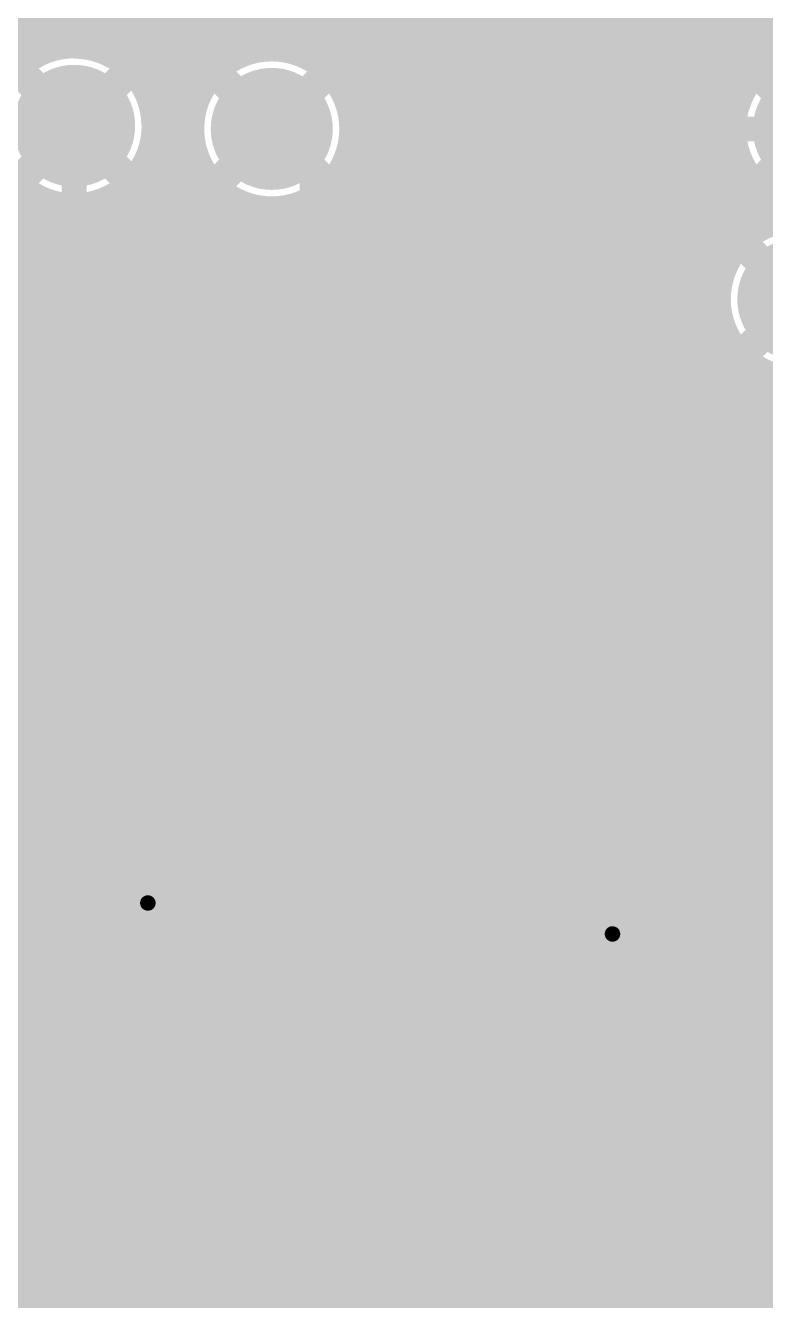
# Model space of a CAD drawing. Extents: x -118 to 4, y -52 to 56.
# Drawn here: x -82.28 to -76.22, y 32.93 to 43.39 of the extents above; entities that cross this region are included whole.
import ezdxf

# ---------------------------------------------------------------- set-up
doc = ezdxf.new("R2010")
doc.units = 0
doc.header["$MEASUREMENT"] = 0
doc.layers.get('0').update_dxf_attribs({"linetype": 'CONTINUOUS'})
for name, color, linetype in [('22-302-0_BOT', 7, 'CONTINUOUS'), ('22-302-0_DRD', 7, 'CONTINUOUS'), ('22-302-0_DRL', 2, 'CONTINUOUS'), ('22-302-0_GND', 1, 'CONTINUOUS'), ('22-302-0_IN1', 3, 'CONTINUOUS'), ('22-302-0_SMB', 5, 'CONTINUOUS'), ('22-302-0_SMT', 10, 'CONTINUOUS'), ('22-302-0_SPT', 9, 'CONTINUOUS'), ('22-302-0_SST', 11, 'CONTINUOUS'), ('22-302-0_TOP', 13, 'CONTINUOUS'), ('THRUHOLE_TAP', 7, 'CONTINUOUS')]:
    doc.layers.add(name, color=color, linetype=linetype)

# ---------------------------------------------------------------- blocks, each defined once
blk = doc.blocks.new('ROUND_21')
at = {"const_width": 0.99949}
blk.add_lwpolyline([(-0.499744, 0, 1), (0.499744, 0, 1)], format="xyb", close=True, dxfattribs=at)
blk = doc.blocks.new('ROUND_50')
at = {"const_width": 0.35052}
blk.add_lwpolyline([(-0.17526, 0, 1), (0.17526, 0, 1)], format="xyb", close=True, dxfattribs=at)
blk = doc.blocks.new('ROUND_104')
at = {"const_width": 0.40005}
blk.add_lwpolyline([(-0.200024, 0, 1), (0.200024, 0, 1)], format="xyb", close=True, dxfattribs=at)
blk = doc.blocks.new('ROUND_107')
at = {"const_width": 0.10033}
blk.add_lwpolyline([(-0.050164, 0, 1), (0.050164, 0, 1)], format="xyb", close=True, dxfattribs=at)
blk = doc.blocks.new('ROUND_85')
at = {"const_width": 1.30429}
blk.add_lwpolyline([(-0.652144, 0, 1), (0.652144, 0, 1)], format="xyb", close=True, dxfattribs=at)
blk = doc.blocks.new('ROUND_92')
at = {"const_width": 0.0635}
blk.add_lwpolyline([(-0.03175, 0, 1), (0.03175, 0, 1)], format="xyb", close=True, dxfattribs=at)
blk = doc.blocks.new('ROUND_93')
at = {"const_width": 0.50038}
blk.add_lwpolyline([(-0.25019, 0, 1), (0.25019, 0, 1)], format="xyb", close=True, dxfattribs=at)
blk = doc.blocks.new('ROUND_58')
at = {"const_width": 0.35052}
blk.add_lwpolyline([(-0.17526, 0, 1), (0.17526, 0, 1)], format="xyb", close=True, dxfattribs=at)
blk = doc.blocks.new('RECTANGLE_2')
blk.add_solid([(0.4826, 0.4064), (0.4826, -0.4064), (-0.4826, 0.4064), (-0.4826, -0.4064)])
blk = doc.blocks.new('RECTANGLE_10')
blk.add_solid([(0.63627, 0.51308), (0.63627, -0.51308), (-0.63627, 0.51308), (-0.63627, -0.51308)])
blk = doc.blocks.new('OBLONG_40')
at = {"const_width": 0.29972}
blk.add_lwpolyline([(0, 0.74041), (0, -0.74041)], dxfattribs=at)
at = {"const_width": 0.14986}
for points in [[(-0.07493, 0.74041, 1), (0.07493, 0.74041, 1)], [(-0.07493, -0.74041, 1), (0.07493, -0.74041, 1)]]:
    blk.add_lwpolyline(points, format="xyb", close=True, dxfattribs=at)
blk = doc.blocks.new('ROUND_98')
at = {"const_width": 0.10033}
blk.add_lwpolyline([(-0.050164, 0, 1), (0.050164, 0, 1)], format="xyb", close=True, dxfattribs=at)

msp = doc.modelspace()

# ---------------------------------------------------------------- linework, layer by layer
at = {"layer": '22-302-0_BOT'}
for points, const_width in [([(-79.5528, 55.626), (-79.5528, 43.41622)], 0.254), ([(-79.3242, 55.626), (-79.3242, 43.18762)], 0.254), ([(-81.534, 53.721), (-81.534, 49.149), (-82.042, 48.641), (-82.042, 44.323), (-80.264, 42.545)], 0.2032), ([(-76.581, 46.91888), (-76.581, 42.86504)], 0.254), ([(-76.3524, 46.75124), (-76.3524, 42.96664)], 0.254), ([(-76.1238, 46.69282), (-76.1238, 43.15206)], 0.254), ([(-73.7997, 30.80004), (-76.073, 30.8102), (-76.073, 39.37508), (-80.6196, 43.90644), (-80.6196, 45.1358)], 0.2032), ([(-76.8096, 44.92244), (-76.8096, 43.09364)], 0.254), ([(-77.0382, 44.55922), (-77.0382, 43.32224)], 0.254), ([(-78.5876, 44.2468), (-78.613, 44.2214), (-78.5876, 44.196), (-78.486, 44.196), (-75.946, 41.656), (-75.946, 41.148)], 0.2032), ([(-77.90942, 44.19346), (-76.4667, 42.75074)], 0.254), ([(-82.32394, 44.0309), (-80.9371, 42.64152)], 0.254), ([(-80.2132, 44.07408), (-75.78598, 39.66464)], 0.254), ([(-82.296, 44.00296), (-82.296, 43.11142)], 0.254), ([(-82.0674, 43.77436), (-82.0674, 43.22572)], 0.254), ([(-79.0956, 43.79468), (-79.0956, 42.95902)], 0.254), ([(-78.867, 43.62704), (-78.867, 42.73296)], 0.254), ([(-81.8388, 43.54576), (-81.8388, 43.24858)], 0.254), ([(-78.6384, 43.56862), (-78.6384, 42.50436)], 0.254), ([(-78.44536, 43.58132), (-76.45908, 41.59504)], 0.254), ([(-78.4098, 43.54576), (-78.4098, 42.27576)], 0.254), ([(-81.67624, 43.3832), (-87.6808, 43.3832)], 0.254), ([(-78.24724, 43.3832), (-79.51978, 43.3832)], 0.254), ([(-71.2724, 43.3832), (-77.09916, 43.3832)], 0.254), ([(-81.6102, 43.31716), (-81.6102, 43.1927)], 0.254), ([(-78.1812, 43.31716), (-78.1812, 42.0497)], 0.254), ([(-82.2325, 43.1546), (-87.6808, 43.1546)], 0.254), ([(-81.44764, 43.1546), (-81.53654, 43.1546)], 0.254), ([(-81.3816, 43.08856), (-81.3816, 43.0276)], 0.254), ([(-78.01864, 43.1546), (-79.28864, 43.1546)], 0.254), ([(-77.9526, 43.08856), (-77.9526, 41.8211)], 0.254), ([(-76.11872, 43.1546), (-76.87056, 43.1546)], 0.254), ([(-81.21904, 42.926), (-81.3054, 42.926)], 0.254), ([(-81.153, 42.85996), (-81.153, 29.22016)], 0.254), ([(-77.79004, 42.926), (-79.06004, 42.926)], 0.254), ([(-77.724, 42.85996), (-77.724, 41.5925)], 0.254), ([(-76.38288, 42.926), (-76.64196, 42.926)], 0.254), ([(-80.99044, 42.6974), (-81.2165, 42.6974)], 0.254), ([(-77.56144, 42.6974), (-78.83144, 42.6974)], 0.254), ([(-77.4954, 42.63136), (-77.4954, 41.36644)], 0.254), ([(-82.55, 25.654), (-82.55, 41.91), (-81.88452, 42.5704)], 0.2032), ([(-80.93964, 42.4688), (-81.21396, 42.4688)], 0.254), ([(-77.33284, 42.4688), (-78.6003, 42.4688)], 0.254), ([(-80.9244, 42.38244), (-80.9244, 29.44876)], 0.254), ([(-77.2668, 42.40276), (-77.2668, 41.13784)], 0.254), ([(-80.87106, 42.2402), (-81.29016, 42.2402)], 0.254), ([(-79.52486, 42.2402), (-79.65694, 42.2402)], 0.254), ([(-79.6163, 42.33418), (-76.4794, 39.2049)], 0.254), ([(-79.5528, 42.26814), (-79.5528, 38.60292)], 0.254), ([(-77.10424, 42.2402), (-78.3717, 42.2402)], 0.254), ([(-77.0382, 42.17416), (-77.0382, 40.90924)], 0.254), ([(-81.3816, 42.1132), (-81.3816, 28.99156)], 0.254), ([(-79.7814, 42.06494), (-79.7814, 38.74008)], 0.254), ([(-79.3242, 42.03954), (-79.3242, 34.5948)], 0.254), ([(-81.6102, 41.9481), (-81.6102, 28.76296)], 0.254), ([(-80.68564, 42.0116), (-81.49844, 42.0116)], 0.254), ([(-80.6958, 42.01922), (-80.6958, 29.67736)], 0.254), ([(-79.29372, 42.0116), (-79.84236, 42.0116)], 0.254), ([(-76.87564, 42.0116), (-78.1431, 42.0116)], 0.254), ([(-76.8096, 41.94556), (-76.8096, 40.68318)], 0.254), ([(-81.98612, 41.8973), (-82.1436, 41.73982)], 0.254), ([(-82.0674, 41.81602), (-82.0674, 26.13152)], 0.254), ([(-81.8388, 41.89222), (-81.8388, 24.17572)], 0.254), ([(-80.4672, 41.89476), (-80.4672, 38.60292)], 0.254), ([(-80.2386, 41.86428), (-80.2386, 38.74008)], 0.254), ([(-80.01, 41.91508), (-80.01, 38.78072)], 0.254), ([(-82.1436, 41.73982), (-82.1436, 26.19756)], 0.254), ([(-79.06512, 41.783), (-82.10042, 41.783)], 0.254), ([(-79.0956, 41.81348), (-79.0956, 34.65322)], 0.254), ([(-76.64704, 41.783), (-77.9145, 41.783)], 0.254), ([(-76.581, 41.71696), (-76.581, 41.3893)], 0.254), ([(-78.83652, 41.5544), (-82.1436, 41.5544)], 0.254), ([(-78.867, 41.58488), (-78.867, 34.66846)], 0.254), ([(-76.48956, 41.5544), (-77.68336, 41.5544)], 0.254), ([(-78.60538, 41.3258), (-82.1436, 41.3258)], 0.254), ([(-78.6384, 41.35628), (-78.6384, 34.64814)], 0.254), ([(-76.60132, 41.3258), (-77.45476, 41.3258)], 0.254), ([(-78.37678, 41.0972), (-82.1436, 41.0972)], 0.254), ([(-78.4098, 41.13022), (-78.4098, 34.58464)], 0.254), ([(-76.62418, 41.0972), (-77.22616, 41.0972)], 0.254), ([(-78.1812, 40.90162), (-78.1812, 34.47034)], 0.254), ([(-76.581, 40.90416), (-76.581, 40.45458)], 0.254), ([(-78.14818, 40.8686), (-82.1436, 40.8686)], 0.254), ([(-76.56576, 40.8686), (-76.99502, 40.8686)], 0.254), ([(-77.9526, 40.67302), (-77.9526, 34.29254)], 0.254), ([(-77.91704, 40.64), (-82.1436, 40.64)], 0.254), ([(-76.39812, 40.64), (-76.76642, 40.64)], 0.254), ([(-76.3524, 40.6019), (-76.3524, 40.22598)], 0.254), ([(-76.1238, 40.49014), (-76.1238, 39.99992)], 0.254), ([(-77.68844, 40.4114), (-82.1436, 40.4114)], 0.254), ([(-77.724, 40.44696), (-77.724, 33.99536)], 0.254), ([(-73.87844, 40.4114), (-76.53782, 40.4114)], 0.254), ([(-77.45984, 40.1828), (-82.1436, 40.1828)], 0.254), ([(-77.4954, 40.21836), (-77.4954, 29.95676)], 0.254), ([(-73.64984, 40.1828), (-76.30668, 40.1828)], 0.254), ([(-77.2287, 39.9542), (-82.1436, 39.9542)], 0.254), ([(-77.2668, 39.98976), (-77.2668, 30.18536)], 0.254), ([(-77.0001, 39.7256), (-82.1436, 39.7256)], 0.254), ([(-77.0382, 39.7637), (-77.0382, 30.41396)], 0.254), ([(-76.8096, 39.5351), (-76.8096, 30.64256)], 0.254), ([(-76.7715, 39.497), (-82.1436, 39.497)], 0.254), ([(-76.581, 39.3065), (-76.581, 30.87116)], 0.254), ([(-76.54036, 39.2684), (-82.1436, 39.2684)], 0.254), ([(-76.4794, 39.2049), (-76.4794, 31.00832)], 0.254), ([(-76.4794, 39.0398), (-82.1436, 39.0398)], 0.254), ([(-76.4794, 38.8112), (-82.1436, 38.8112)], 0.254), ([(-80.48752, 38.5826), (-82.1436, 38.5826)], 0.254), ([(-76.4794, 38.5826), (-79.52994, 38.5826)], 0.254), ([(-80.63992, 38.354), (-82.1436, 38.354)], 0.254), ([(-76.4794, 38.354), (-79.38008, 38.354)], 0.254), ([(-80.68818, 38.1254), (-82.1436, 38.1254)], 0.254), ([(-76.4794, 38.1254), (-79.32928, 38.1254)], 0.254), ([(-80.6577, 37.8968), (-82.1436, 37.8968)], 0.254), ([(-76.4794, 37.8968), (-79.35976, 37.8968)], 0.254), ([(-80.53578, 37.6682), (-82.1436, 37.6682)], 0.254), ([(-76.4794, 37.6682), (-79.48422, 37.6682)], 0.254), ([(-80.4672, 37.59708), (-80.4672, 29.90596)], 0.254), ([(-79.5528, 37.59708), (-79.5528, 34.48812)], 0.254), ([(-80.17002, 37.4396), (-82.1436, 37.4396)], 0.254), ([(-80.2386, 37.45992), (-80.2386, 30.13456)], 0.254), ([(-76.4794, 37.4396), (-79.84744, 37.4396)], 0.254), ([(-79.7814, 37.45992), (-79.7814, 34.31794)], 0.254), ([(-80.01, 37.41928), (-80.01, 34.04108)], 0.254), ([(-76.4794, 37.211), (-82.1436, 37.211)], 0.254), ([(-76.4794, 36.9824), (-82.1436, 36.9824)], 0.254), ([(-76.4794, 36.7538), (-82.1436, 36.7538)], 0.254), ([(-76.4794, 36.5252), (-82.1436, 36.5252)], 0.254), ([(-76.4794, 36.2966), (-82.1436, 36.2966)], 0.254), ([(-76.4794, 36.068), (-82.1436, 36.068)], 0.254), ([(-76.4794, 35.8394), (-82.1436, 35.8394)], 0.254), ([(-76.4794, 35.6108), (-82.1436, 35.6108)], 0.254), ([(-76.4794, 35.3822), (-82.1436, 35.3822)], 0.254), ([(-76.4794, 35.1536), (-82.1436, 35.1536)], 0.254), ([(-76.4794, 34.925), (-82.1436, 34.925)], 0.254), ([(-76.4794, 34.6964), (-82.1436, 34.6964)], 0.254), ([(-79.58582, 34.4678), (-82.1436, 34.4678)], 0.254), ([(-76.4794, 34.4678), (-78.17612, 34.4678)], 0.254), ([(-79.86014, 34.2392), (-82.1436, 34.2392)], 0.254), ([(-76.4794, 34.2392), (-77.89926, 34.2392)], 0.254), ([(-80.02778, 34.0106), (-82.1436, 34.0106)], 0.254), ([(-76.4794, 34.0106), (-77.73162, 34.0106)], 0.254), ([(-80.13446, 33.782), (-82.1436, 33.782)], 0.254), ([(-76.4794, 33.782), (-77.62494, 33.782)], 0.254), ([(-80.19288, 33.5534), (-82.1436, 33.5534)], 0.254), ([(-76.4794, 33.5534), (-77.56652, 33.5534)], 0.254), ([(-80.21066, 33.3248), (-82.1436, 33.3248)], 0.254), ([(-76.4794, 33.3248), (-77.55128, 33.3248)], 0.254), ([(-80.1878, 33.0962), (-82.1436, 33.0962)], 0.254), ([(-76.4794, 33.0962), (-77.5716, 33.0962)], 0.254), ([(-80.1243, 32.8676), (-82.1436, 32.8676)], 0.254), ([(-76.4794, 32.8676), (-77.63764, 32.8676)], 0.254)]:
    msp.add_lwpolyline(points, dxfattribs=dict(at, const_width=const_width))
at = {"layer": '22-302-0_BOT', "const_width": 0.254}
for points in [[(-81.88452, 43.25112, 0.4142136), (-82.56524, 42.5704)], [(-81.20634, 42.5704, 0.4142136), (-81.88452, 43.24858)], [(-75.819, 43.22572, 0.3267438), (-76.4667, 42.75074)], [(-81.88452, 41.88968, 0.4142136), (-81.2038, 42.5704)], [(-80.9371, 42.64152, 0.0356214), (-80.94398, 42.545)], [(-80.94472, 42.545, 0.4142136), (-80.264, 41.86428)], [(-80.264, 41.86428, 0.3247771), (-79.6163, 42.33418)], [(-81.98612, 41.8973, 0.0374706), (-81.88452, 41.88968)], [(-76.45908, 41.59504, 0.1811233), (-76.62651, 41.148)], [(-76.62672, 41.148, 0.4142136), (-75.946, 40.46728)], [(-80.01, 38.78072, 0.4142136), (-80.69072, 38.1)], [(-79.32928, 38.1, 0.4142136), (-80.01, 38.78072)], [(-80.69072, 38.1, 0.4142136), (-80.01, 37.41928)], [(-80.01, 37.41928, 0.4142136), (-79.32928, 38.1)], [(-78.8797, 34.671, 0.4142136), (-80.21066, 33.34004)], [(-77.55128, 33.34004, 0.4142136), (-78.8797, 34.66846)], [(-80.21066, 33.34004, 0.328165), (-79.27594, 32.07004)], [(-78.486, 32.07004, 0.3286705), (-77.55128, 33.34004)]]:
    msp.add_lwpolyline(points, format="xyb", dxfattribs=at)
at = {"layer": '22-302-0_DRD', "const_width": 0.254}
for points in [[(-81.24952, 43.2054), (-82.51952, 41.9354)], [(-81.24952, 41.9354), (-82.51952, 43.2054)], [(-79.629, 43.18), (-80.899, 41.91)], [(-79.629, 41.91), (-80.899, 43.18)], [(-75.184, 43.18), (-76.454, 41.91)], [(-75.184, 41.91), (-76.454, 43.18)], [(-75.311, 41.783), (-76.581, 40.513)], [(-75.311, 40.513), (-76.581, 41.783)], [(-79.375, 38.735), (-80.645, 37.465)], [(-79.375, 37.465), (-80.645, 38.735)], [(-80.645, 36.83), (-81.915, 35.56)], [(-80.645, 35.56), (-81.915, 36.83)], [(-76.835, 36.576), (-78.105, 35.306)], [(-76.835, 35.306), (-78.105, 36.576)], [(-76.835, 36.576), (-78.105, 35.306)], [(-76.835, 35.306), (-78.105, 36.576)], [(-78.8797, 33.97504), (-78.8797, 32.70504)], [(-78.2447, 33.34004), (-79.5147, 33.34004)]]:
    msp.add_lwpolyline(points, dxfattribs=at)
at = {"layer": '22-302-0_IN1', "const_width": 0.254}
for points in [[(-79.9084, 55.372), (-79.9084, 43.12412)], [(-79.6798, 55.372), (-79.6798, 42.89298)], [(-79.4512, 55.372), (-79.4512, 34.54146)], [(-82.1944, 53.55844), (-82.1944, 43.17492)], [(-81.9658, 53.19522), (-81.9658, 43.24604)], [(-81.7372, 47.88408), (-81.7372, 43.23334)], [(-81.5086, 47.74692), (-81.5086, 43.13682)], [(-76.708, 47.12716), (-76.708, 25.5143)], [(-76.4794, 46.8249), (-76.4794, 42.70502)], [(-76.2508, 46.71314), (-76.2508, 43.07078)], [(-81.28, 44.97324), (-81.28, 42.88028)], [(-80.137, 44.65574), (-80.137, 43.21302)], [(-76.9366, 44.66336), (-76.9366, 36.36264)], [(-81.0514, 44.61002), (-81.0514, 36.83508)], [(-80.8228, 44.48556), (-80.8228, 42.93108)], [(-80.5942, 44.45508), (-80.5942, 43.13936)], [(-80.3656, 44.50588), (-80.3656, 43.21556)], [(-77.851, 44.52112), (-77.851, 36.50488)], [(-77.1652, 44.47794), (-77.1652, 36.54806)], [(-77.6224, 44.42206), (-77.6224, 36.60394)], [(-77.3938, 44.40936), (-77.3938, 36.61664)], [(-79.2226, 44.00296), (-79.2226, 34.62528)], [(-78.994, 43.7007), (-78.994, 34.66592)], [(-78.0796, 43.79468), (-78.0796, 36.24072)], [(-78.3082, 43.62704), (-78.3082, 34.54146)], [(-78.7654, 43.58894), (-78.7654, 34.66592)], [(-78.5368, 43.56862), (-78.5368, 34.62528)], [(-70.45706, 43.3578), (-96.04756, 43.3578)], [(-82.27314, 43.1292), (-95.97898, 43.1292)], [(-80.61198, 43.1292), (-81.49844, 43.1292)], [(-76.16698, 43.1292), (-79.91602, 43.1292)], [(-80.84312, 42.9006), (-81.29016, 42.9006)], [(-76.39812, 42.9006), (-79.68488, 42.9006)], [(-80.93202, 42.672), (-81.21396, 42.672)], [(-76.48702, 42.672), (-79.59598, 42.672)], [(-80.93456, 42.4434), (-81.2165, 42.4434)], [(-76.48956, 42.4434), (-79.5909, 42.4434)], [(-76.4794, 42.38244), (-76.4794, 41.56964)], [(-81.28, 42.26052), (-81.28, 36.87572)], [(-80.85836, 42.2148), (-81.3054, 42.2148)], [(-80.8228, 42.15638), (-80.8228, 36.69792)], [(-79.6798, 42.19702), (-79.6798, 34.40176)], [(-76.41336, 42.2148), (-79.66964, 42.2148)], [(-82.2325, 41.9862), (-90.20302, 41.9862)], [(-82.1944, 41.96334), (-82.1944, 26.23312)], [(-80.65008, 41.9862), (-81.53654, 41.9862)], [(-81.5086, 42.00398), (-81.5086, 36.83508)], [(-80.5942, 41.95064), (-80.5942, 24.11476)], [(-79.9084, 41.96588), (-79.9084, 34.18332)], [(-76.20508, 41.9862), (-79.87538, 41.9862)], [(-76.2508, 42.01922), (-76.2508, 41.75506)], [(-81.9658, 41.89476), (-81.9658, 26.00198)], [(-81.7372, 41.90746), (-81.7372, 36.69792)], [(-80.3656, 41.8719), (-80.3656, 23.95982)], [(-80.137, 41.87698), (-80.137, 33.77692)], [(-76.24572, 41.7576), (-89.97188, 41.7576)], [(-76.50988, 41.529), (-89.88298, 41.529)], [(-76.60894, 41.3004), (-89.8779, 41.3004)], [(-76.62164, 41.0718), (-89.95664, 41.0718)], [(-76.55306, 40.8432), (-90.16238, 40.8432)], [(-76.4794, 40.72636), (-76.4794, 25.81656)], [(-76.36764, 40.6146), (-90.50274, 40.6146)], [(-76.2508, 40.54094), (-76.2508, 25.92832)], [(-54.22392, 40.386), (-90.24112, 40.386)], [(-54.27218, 40.1574), (-90.14206, 40.1574)], [(-54.2417, 39.9288), (-90.12936, 39.9288)], [(-54.11978, 39.7002), (-90.19794, 39.7002)], [(-53.75402, 39.4716), (-90.38336, 39.4716)], [(-51.9303, 39.243), (-98.425, 39.243)], [(-52.23256, 39.0144), (-98.425, 39.0144)], [(-60.96508, 38.7858), (-98.425, 38.7858)], [(-61.17336, 38.5572), (-88.01608, 38.5572)], [(-63.97752, 38.3286), (-87.87892, 38.3286)], [(-64.12992, 38.1), (-87.83828, 38.1)], [(-64.17818, 37.8714), (-87.87892, 37.8714)], [(-64.1477, 37.6428), (-88.01608, 37.6428)], [(-64.02578, 37.4142), (-98.425, 37.4142)], [(-63.66002, 37.1856), (-98.425, 37.1856)], [(-61.29528, 36.957), (-98.425, 36.957)], [(-81.70164, 36.7284), (-98.425, 36.7284)], [(-61.33592, 36.7284), (-80.85836, 36.7284)], [(-81.88706, 36.4998), (-98.425, 36.4998)], [(-77.85608, 36.4998), (-80.67294, 36.4998)], [(-74.68108, 36.4998), (-77.08138, 36.4998)], [(-81.95564, 36.2712), (-94.74708, 36.2712)], [(-78.06436, 36.2712), (-80.60436, 36.2712)], [(-74.88936, 36.2712), (-76.87564, 36.2712)], [(-81.94294, 36.0426), (-94.60992, 36.0426)], [(-78.14056, 36.0426), (-80.61706, 36.0426)], [(-74.96556, 36.0426), (-76.7969, 36.0426)], [(-81.84388, 35.814), (-94.56928, 35.814)], [(-78.13802, 35.814), (-80.71612, 35.814)], [(-74.96302, 35.814), (-76.80198, 35.814)], [(-81.7372, 35.69208), (-81.7372, 24.21382)], [(-80.8228, 35.69208), (-80.8228, 24.21382)], [(-81.57972, 35.5854), (-94.60992, 35.5854)], [(-81.5086, 35.55492), (-81.5086, 24.27224)], [(-81.0514, 35.55492), (-81.0514, 24.27224)], [(-78.04912, 35.5854), (-80.97774, 35.5854)], [(-78.0796, 35.63874), (-78.0796, 34.40176)], [(-74.87412, 35.5854), (-76.89088, 35.5854)], [(-81.28, 35.51428), (-81.28, 24.29002)], [(-76.9366, 35.51936), (-76.9366, 24.18588)], [(-77.81798, 35.3568), (-94.74708, 35.3568)], [(-77.851, 35.37712), (-77.851, 34.18078)], [(-77.1652, 35.33394), (-77.1652, 24.257)], [(-74.64298, 35.3568), (-77.12202, 35.3568)], [(-77.6224, 35.27806), (-77.6224, 33.77184)], [(-77.3938, 35.26536), (-77.3938, 24.28748)], [(-60.69584, 35.1282), (-95.36176, 35.1282)], [(-65.95872, 34.8996), (-91.89974, 34.8996)], [(-66.22288, 34.671), (-91.63812, 34.671)], [(-79.62392, 34.4424), (-83.21548, 34.4424)], [(-74.54392, 34.4424), (-78.13548, 34.4424)], [(-79.883, 34.2138), (-82.9564, 34.2138)], [(-79.8195, 34.27984), (-78.8797, 33.34004)], [(-77.9399, 34.27984), (-78.8797, 33.34004)], [(-74.803, 34.2138), (-77.8764, 34.2138)], [(-80.04302, 33.9852), (-82.79638, 33.9852)], [(-74.96302, 33.9852), (-77.71638, 33.9852)], [(-80.14208, 33.7566), (-82.69732, 33.7566)], [(-75.06208, 33.7566), (-77.61732, 33.7566)], [(-80.19796, 33.528), (-82.64398, 33.528)], [(-75.11796, 33.528), (-77.56398, 33.528)], [(-80.21066, 33.2994), (-82.63128, 33.2994)], [(-79.8195, 32.40024), (-78.8797, 33.34004)], [(-77.9399, 32.40024), (-78.8797, 33.34004)], [(-75.13066, 33.2994), (-77.55128, 33.2994)], [(-80.18272, 33.0708), (-82.65668, 33.0708)], [(-75.10272, 33.0708), (-77.57668, 33.0708)], [(-80.11414, 32.8422), (-82.7278, 32.8422)], [(-80.137, 32.90316), (-80.137, 31.23692)], [(-75.03414, 32.8422), (-77.6478, 32.8422)], [(-77.6224, 32.90824), (-77.6224, 31.23184)]]:
    msp.add_lwpolyline(points, dxfattribs=at)
for points in [[(-81.88452, 43.25112, 0.4142136), (-82.56524, 42.5704)], [(-81.20634, 42.5704, 0.4142136), (-81.88452, 43.24858)], [(-80.264, 43.22572, 0.4142136), (-80.94472, 42.545)], [(-79.58328, 42.545, 0.4142136), (-80.264, 43.22572)], [(-75.819, 43.22572, 0.4142136), (-76.49972, 42.545)], [(-82.56524, 42.5704, 0.4142136), (-81.88452, 41.88968)], [(-81.88452, 41.88968, 0.4142136), (-81.2038, 42.5704)], [(-80.94472, 42.545, 0.4142136), (-80.264, 41.86428)], [(-80.264, 41.86428, 0.4142136), (-79.58328, 42.545)], [(-76.49972, 42.545, 0.4142136), (-75.819, 41.86428)], [(-75.946, 41.82872, 0.4142136), (-76.62672, 41.148)], [(-76.62672, 41.148, 0.4142136), (-75.946, 40.46728)], [(-81.28, 36.87572, 0.4142136), (-81.96072, 36.195)], [(-80.59928, 36.195, 0.4142136), (-81.28, 36.87572)], [(-77.47, 36.62172, 0.4142136), (-78.15072, 35.941)], [(-77.47, 36.62172, 0.4142136), (-78.15072, 35.941)], [(-76.78928, 35.941, 0.4142136), (-77.47, 36.62172)], [(-76.78928, 35.941, 0.4142136), (-77.47, 36.62172)], [(-81.96072, 36.195, 0.4142136), (-81.28, 35.51428)], [(-81.28, 35.51428, 0.4142136), (-80.59928, 36.195)], [(-78.15072, 35.941, 0.4142136), (-77.47, 35.26028)], [(-78.15072, 35.941, 0.4142136), (-77.47, 35.26028)], [(-77.47, 35.26028, 0.4142136), (-76.78928, 35.941)], [(-77.47, 35.26028, 0.4142136), (-76.78928, 35.941)], [(-78.8797, 34.671, 0.4142136), (-80.21066, 33.34004)], [(-77.55128, 33.34004, 0.4142136), (-78.8797, 34.66846)], [(-80.21066, 33.34004, 0.328165), (-79.27594, 32.07004)], [(-78.486, 32.07004, 0.3286705), (-77.55128, 33.34004)]]:
    msp.add_lwpolyline(points, format="xyb", dxfattribs=at)
at = {"layer": '22-302-0_SST', "const_width": 0.1524}
for points in [[(-83.68538, 42.2402), (-83.68538, 45.3898), (-78.74, 45.3898), (-78.74, 41.783), (-83.22818, 41.783), (-83.68538, 42.2402)], [(-78.2955, 43.3705), (-78.2955, 40.4495), (-76.6572, 40.4495), (-76.6572, 43.3705), (-78.2955, 43.3705)], [(-76.835, 36.322), (-78.105, 36.322), (-78.359, 36.576), (-78.359, 39.878), (-76.581, 39.878), (-76.581, 36.576), (-76.835, 36.322)], [(-80.4545, 36.6395), (-80.4545, 39.5605), (-82.0928, 39.5605), (-82.0928, 36.6395), (-80.4545, 36.6395)], [(-78.63586, 38.90518), (-79.65186, 39.26078), (-79.65186, 38.7858)], [(-75.84186, 38.84422), (-75.84186, 39.19982), (-75.67168, 39.26078), (-75.50404, 39.26078), (-75.33386, 39.19982), (-75.33386, 38.84422), (-75.50404, 38.7858), (-75.67168, 38.7858), (-76.34986, 39.02202)], [(-78.63586, 38.42258), (-78.63586, 38.18382)], [(-78.63586, 38.3032), (-79.65186, 38.3032), (-79.48168, 38.18382)], [(-75.33386, 38.3032), (-76.34986, 38.3032), (-76.17968, 38.18382)], [(-76.581, 37.846), (-78.359, 37.846)], [(-78.63586, 37.70122), (-78.63586, 37.2872), (-79.65186, 37.2872)], [(-75.33386, 37.70122), (-75.33386, 37.2872), (-76.34986, 37.2872)], [(-78.63586, 36.449), (-78.63586, 36.8046), (-78.97368, 36.92398), (-79.31404, 36.92398), (-79.65186, 36.8046), (-79.65186, 36.449)], [(-75.33386, 36.449), (-75.33386, 36.8046), (-75.67168, 36.92398), (-76.01204, 36.92398), (-76.34986, 36.8046), (-76.34986, 36.449)], [(-78.63586, 36.50742), (-79.65186, 36.50742)], [(-75.33386, 36.50742), (-76.34986, 36.50742)], [(-81.96072, 27.03576), (-81.5594, 27.03576), (-81.5594, 26.035), (-86.36, 26.035), (-86.36, 35.56508), (-81.5594, 35.56508), (-81.5594, 34.56432), (-81.96072, 34.56432), (-81.96072, 27.03576)], [(-76.88072, 27.03576), (-76.4794, 27.03576), (-76.4794, 26.035), (-81.28, 26.035), (-81.28, 35.56508), (-76.4794, 35.56508), (-76.4794, 34.56432), (-76.88072, 34.56432), (-76.88072, 27.03576)], [(-71.80072, 27.03576), (-71.3994, 27.03576), (-71.3994, 26.035), (-76.2, 26.035), (-76.2, 35.56508), (-71.3994, 35.56508), (-71.3994, 34.56432), (-71.80072, 34.56432), (-71.80072, 27.03576)]]:
    msp.add_lwpolyline(points, dxfattribs=at)
at = {"layer": '22-302-0_TOP'}
for points, const_width in [([(-77.47, 42.6212), (-78.6892, 42.6212), (-79.756, 43.688), (-80.645, 43.688), (-81.407, 44.45), (-81.915, 44.45), (-83.185, 45.72), (-83.185, 46.57852)], 0.2032), ([(-74.295, 42.6212), (-74.9808, 43.307), (-76.708, 43.307), (-79.2861, 45.8851), (-79.2861, 46.57852)], 0.2032), ([(-79.2861, 40.64), (-79.2861, 42.5831), (-80.01, 43.307), (-80.899, 43.307), (-81.534, 43.942), (-84.328, 43.942), (-84.836, 44.45), (-85.0138, 44.45), (-85.09, 44.5262)], 0.2032), ([(-85.09, 43.1038), (-84.7598, 43.434), (-81.661, 43.434), (-81.026, 42.799), (-81.026, 42.291), (-80.58404, 41.84904), (-80.58404, 40.64)], 0.2032), ([(-75.819, 42.545), (-77.47, 42.545), (-77.47, 42.6212)], 0.2032), ([(-80.264, 42.545), (-79.9338, 42.2148), (-79.9338, 40.64), (-79.9338, 39.26078), (-79.248, 38.57498), (-79.248, 35.57524), (-83.9597, 30.8483), (-83.9597, 30.80004)], 0.2032), ([(-81.88452, 42.5704), (-81.88452, 40.64)], 0.2032), ([(-78.80604, 42.15638), (-78.80604, 41.60012)], 0.254), ([(-78.32852, 42.14368), (-78.6892, 42.14368)], 0.254), ([(-78.6384, 42.14368), (-78.6384, 34.69386)], 0.254), ([(-78.4098, 42.14368), (-78.4098, 40.005)], 0.254), ([(-78.32852, 42.14368), (-78.32852, 41.98112)], 0.254), ([(-78.32852, 41.9354), (-78.80604, 41.9354)], 0.254), ([(-78.32852, 41.98112), (-78.32852, 41.83888)], 0.254), ([(-78.32852, 41.83888), (-78.32852, 40.41648)], 0.254), ([(-78.32852, 41.7068), (-78.80604, 41.7068)], 0.254), ([(-78.32852, 41.4782), (-78.76794, 41.4782)], 0.254), ([(-78.75778, 41.37914), (-78.75778, 39.90086)], 0.254), ([(-78.32852, 41.2496), (-78.75778, 41.2496)], 0.254), ([(-75.946, 41.148), (-75.946, 34.925), (-75.946, 33.655), (-78.80096, 30.80004), (-78.8797, 30.80004)], 0.2032), ([(-77.47, 41.1988), (-77.47, 39.116)], 0.2032), ([(-78.32852, 41.021), (-78.75778, 41.021)], 0.254), ([(-78.32852, 40.7924), (-78.75778, 40.7924)], 0.254), ([(-76.61148, 40.85336), (-76.61148, 40.41648)], 0.254), ([(-76.57846, 40.7924), (-76.61148, 40.7924)], 0.254), ([(-76.581, 40.79494), (-76.581, 40.005)], 0.254), ([(-81.28, 38.8112), (-81.2419, 38.8112), (-81.23428, 38.81628), (-81.23428, 40.64)], 0.2032), ([(-78.32852, 40.5638), (-78.75778, 40.5638)], 0.254), ([(-76.42352, 40.5638), (-76.61148, 40.5638)], 0.254), ([(-76.42352, 40.6019), (-76.42352, 34.925)], 0.254), ([(-77.94752, 40.41648), (-78.32852, 40.41648)], 0.254), ([(-78.1812, 40.41648), (-78.1812, 40.005)], 0.254), ([(-77.9526, 40.41648), (-77.9526, 40.005)], 0.254), ([(-77.94752, 40.41648), (-77.94752, 40.005)], 0.254), ([(-76.99248, 40.41648), (-76.99248, 40.005)], 0.254), ([(-76.61148, 40.41648), (-76.99248, 40.41648)], 0.254), ([(-76.8096, 40.41648), (-76.8096, 40.005)], 0.254), ([(-77.94752, 40.3352), (-78.75778, 40.3352)], 0.254), ([(-76.42352, 40.3352), (-76.99248, 40.3352)], 0.254), ([(-77.94752, 40.1066), (-78.75778, 40.1066)], 0.254), ([(-76.42352, 40.1066), (-76.99248, 40.1066)], 0.254), ([(-77.94752, 40.005), (-78.48346, 40.005)], 0.254), ([(-78.48346, 40.005), (-78.48346, 38.227)], 0.254), ([(-76.45654, 40.005), (-76.99248, 40.005)], 0.254), ([(-76.45654, 40.005), (-76.45654, 38.227)], 0.254), ([(-78.48346, 39.878), (-78.75778, 39.878)], 0.254), ([(-76.42352, 39.878), (-76.45654, 39.878)], 0.254), ([(-78.48346, 39.6494), (-78.82128, 39.6494)], 0.254), ([(-76.42352, 39.6494), (-76.45654, 39.6494)], 0.254), ([(-78.867, 39.58082), (-78.867, 38.86454)], 0.254), ([(-82.13852, 39.4208), (-82.31632, 39.4208)], 0.254), ([(-82.296, 39.43096), (-82.296, 33.19526)], 0.254), ([(-82.13852, 39.43858), (-82.13852, 38.17112)], 0.254), ([(-78.48346, 39.4208), (-79.06766, 39.4208)], 0.254), ([(-76.42352, 39.4208), (-76.45654, 39.4208)], 0.254), ([(-80.42148, 39.40048), (-80.42148, 38.17112)], 0.254), ([(-80.41386, 39.40302), (-80.41386, 39.26078)], 0.254), ([(-79.37754, 39.38016), (-78.91526, 38.91788)], 0.254), ([(-79.3242, 39.37508), (-79.3242, 39.32682)], 0.254), ([(-79.0956, 39.4081), (-79.0956, 39.09822)], 0.254), ([(-82.13852, 39.1922), (-84.23148, 39.1922)], 0.254), ([(-78.48346, 39.1922), (-79.18958, 39.1922)], 0.254), ([(-76.42352, 39.1922), (-76.45654, 39.1922)], 0.254), ([(-82.13852, 38.9636), (-92.89288, 38.9636)], 0.254), ([(-80.30972, 38.9636), (-80.42148, 38.9636)], 0.254), ([(-80.27416, 38.92296), (-79.72552, 38.37686)], 0.254), ([(-80.2386, 38.8874), (-80.2386, 35.26028)], 0.254), ([(-78.48346, 38.9636), (-78.96098, 38.9636)], 0.254), ([(-76.42352, 38.9636), (-76.45654, 38.9636)], 0.254), ([(-82.13852, 38.8112), (-81.28, 38.8112)], 0.254), ([(-80.42148, 38.8112), (-81.28, 38.8112)], 0.254), ([(-80.01, 38.1), (-80.7212, 38.8112), (-81.2419, 38.8112), (-81.28, 38.8112)], 0.2032), ([(-82.13852, 38.735), (-88.16594, 38.735)], 0.254), ([(-80.08366, 38.735), (-80.42148, 38.735)], 0.254), ([(-78.48346, 38.735), (-78.79588, 38.735)], 0.254), ([(-76.42352, 38.735), (-76.45654, 38.735)], 0.254), ([(-80.01, 38.6588), (-80.01, 35.48888)], 0.254), ([(-78.77048, 38.57498), (-78.77048, 35.57524)], 0.254), ([(-82.13852, 38.5064), (-87.91702, 38.5064)], 0.254), ([(-79.85506, 38.5064), (-80.42148, 38.5064)], 0.254), ([(-78.48346, 38.5064), (-78.77048, 38.5064)], 0.254), ([(-76.42352, 38.5064), (-76.45654, 38.5064)], 0.254), ([(-79.7814, 38.4302), (-79.7814, 35.71748)], 0.254), ([(-79.72552, 38.37686), (-79.72552, 35.77336)], 0.254), ([(-82.13852, 38.2778), (-87.81542, 38.2778)], 0.254), ([(-79.72552, 38.2778), (-80.42148, 38.2778)], 0.254), ([(-78.48346, 38.2778), (-78.77048, 38.2778)], 0.254), ([(-76.42352, 38.2778), (-76.45654, 38.2778)], 0.254), ([(-82.13852, 38.17112), (-82.13852, 38.02888)], 0.254), ([(-80.42148, 38.17112), (-80.42148, 38.02888)], 0.254), ([(-76.45654, 38.227), (-78.48346, 38.227)], 0.254), ([(-78.4098, 38.227), (-78.4098, 37.973)], 0.254), ([(-78.1812, 38.227), (-78.1812, 37.973)], 0.254), ([(-77.9526, 38.227), (-77.9526, 37.973)], 0.254), ([(-77.724, 38.227), (-77.724, 37.973)], 0.254), ([(-77.4954, 38.227), (-77.4954, 37.973)], 0.254), ([(-77.2668, 38.227), (-77.2668, 37.973)], 0.254), ([(-77.0382, 38.227), (-77.0382, 37.973)], 0.254), ([(-76.8096, 38.227), (-76.8096, 37.973)], 0.254), ([(-76.581, 38.227), (-76.581, 37.973)], 0.254), ([(-82.13852, 38.0492), (-87.7951, 38.0492)], 0.254), ([(-79.72552, 38.0492), (-80.42148, 38.0492)], 0.254), ([(-76.42352, 38.0492), (-78.77048, 38.0492)], 0.254), ([(-82.13852, 38.02888), (-82.13852, 36.60648)], 0.254), ([(-80.42148, 38.02888), (-80.42148, 36.60648)], 0.254), ([(-78.48346, 37.973), (-78.48346, 36.195)], 0.254), ([(-76.45654, 37.973), (-78.48346, 37.973)], 0.254), ([(-76.45654, 37.973), (-76.45654, 36.195)], 0.254), ([(-82.13852, 37.8206), (-87.84844, 37.8206)], 0.254), ([(-79.72552, 37.8206), (-80.42148, 37.8206)], 0.254), ([(-78.48346, 37.8206), (-78.77048, 37.8206)], 0.254), ([(-76.42352, 37.8206), (-76.45654, 37.8206)], 0.254), ([(-82.13852, 37.592), (-87.9983, 37.592)], 0.254), ([(-81.28, 36.195), (-81.28, 37.3888)], 0.635), ([(-79.72552, 37.592), (-80.42148, 37.592)], 0.254), ([(-78.48346, 37.592), (-78.77048, 37.592)], 0.254), ([(-76.42352, 37.592), (-76.45654, 37.592)], 0.254), ([(-82.13852, 37.3634), (-91.21648, 37.3634)], 0.254), ([(-79.72552, 37.3634), (-80.42148, 37.3634)], 0.254), ([(-78.48346, 37.3634), (-78.77048, 37.3634)], 0.254), ([(-76.42352, 37.3634), (-76.45654, 37.3634)], 0.254), ([(-77.47, 37.084), (-77.47, 35.941)], 0.635), ([(-77.47, 35.941), (-77.47, 37.084)], 0.635), ([(-82.13852, 37.1348), (-93.1799, 37.1348)], 0.254), ([(-79.72552, 37.1348), (-80.42148, 37.1348)], 0.254), ([(-78.48346, 37.1348), (-78.77048, 37.1348)], 0.254), ([(-76.42352, 37.1348), (-76.45654, 37.1348)], 0.254), ([(-82.13852, 36.9062), (-88.04148, 36.9062)], 0.254), ([(-79.72552, 36.9062), (-80.42148, 36.9062)], 0.254), ([(-78.48346, 36.9062), (-78.77048, 36.9062)], 0.254), ([(-76.42352, 36.9062), (-76.45654, 36.9062)], 0.254), ([(-82.13852, 36.6776), (-88.04148, 36.6776)], 0.254), ([(-81.97342, 36.60648), (-82.13852, 36.60648)], 0.254), ([(-82.0674, 36.60648), (-82.0674, 33.42386)], 0.254), ([(-81.97342, 36.60648), (-81.97342, 36.40836)], 0.254), ([(-80.58658, 36.60648), (-80.58658, 36.40836)], 0.254), ([(-80.42148, 36.60648), (-80.58658, 36.60648)], 0.254), ([(-80.4672, 36.60648), (-80.4672, 35.02914)], 0.254), ([(-79.72552, 36.6776), (-80.42148, 36.6776)], 0.254), ([(-78.48346, 36.6776), (-78.77048, 36.6776)], 0.254), ([(-76.42352, 36.6776), (-76.45654, 36.6776)], 0.254), ([(-81.97342, 36.449), (-88.04148, 36.449)], 0.254), ([(-79.72552, 36.449), (-80.58658, 36.449)], 0.254), ([(-78.48346, 36.449), (-78.77048, 36.449)], 0.254), ([(-76.42352, 36.449), (-76.45654, 36.449)], 0.254), ([(-82.00644, 36.2204), (-88.04148, 36.2204)], 0.254), ([(-79.72552, 36.2204), (-80.55356, 36.2204)], 0.254), ([(-78.48346, 36.2204), (-78.77048, 36.2204)], 0.254), ([(-78.16342, 36.195), (-78.48346, 36.195)], 0.254), ([(-78.4098, 36.195), (-78.4098, 34.6329)], 0.254), ([(-78.1812, 36.195), (-78.1812, 36.08832)], 0.254), ([(-78.16342, 36.195), (-78.16342, 36.15436)], 0.254), ([(-78.16342, 36.195), (-78.16342, 36.15436)], 0.254), ([(-76.45654, 36.195), (-76.77658, 36.195)], 0.254), ([(-76.77658, 36.195), (-76.77658, 36.15436)], 0.254), ([(-76.77658, 36.195), (-76.77658, 36.15436)], 0.254), ([(-76.581, 36.195), (-76.581, 33.69564)], 0.254), ([(-76.42352, 36.2204), (-76.45654, 36.2204)], 0.254), ([(-81.97596, 35.9918), (-88.04148, 35.9918)], 0.254), ([(-79.72552, 35.9918), (-80.5815, 35.9918)], 0.254), ([(-78.1939, 35.9918), (-78.77048, 35.9918)], 0.254), ([(-76.42352, 35.9918), (-76.7461, 35.9918)], 0.254), ([(-81.8642, 35.7632), (-88.04148, 35.7632)], 0.254), ([(-79.72552, 35.77336), (-82.69732, 32.79394)], 0.254), ([(-80.6958, 35.7632), (-80.6958, 34.80054)], 0.254), ([(-79.73568, 35.7632), (-80.6958, 35.7632)], 0.254), ([(-78.17358, 35.7632), (-78.77048, 35.7632)], 0.254), ([(-78.1812, 35.79368), (-78.1812, 34.52622)], 0.254), ([(-76.42352, 35.7632), (-76.76642, 35.7632)], 0.254), ([(-81.8388, 35.73018), (-81.8388, 33.655)], 0.254), ([(-81.6102, 35.5473), (-81.6102, 33.8836)], 0.254), ([(-80.9244, 35.56), (-80.9244, 34.57194)], 0.254), ([(-76.8096, 35.63874), (-76.8096, 33.46704)], 0.254), ([(-81.58226, 35.5346), (-88.04148, 35.5346)], 0.254), ([(-81.3816, 35.47618), (-81.3816, 34.1122)], 0.254), ([(-81.153, 35.47872), (-81.153, 34.34334)], 0.254), ([(-79.96428, 35.5346), (-80.97774, 35.5346)], 0.254), ([(-78.07198, 35.5346), (-78.77048, 35.5346)], 0.254), ([(-76.42352, 35.5346), (-76.86802, 35.5346)], 0.254), ([(-77.9526, 35.39744), (-77.9526, 34.35604)], 0.254), ([(-77.0382, 35.3568), (-77.0382, 33.23844)], 0.254), ([(-80.19288, 35.306), (-88.49868, 35.306)], 0.254), ([(-78.90764, 35.23742), (-79.69504, 34.45002)], 0.254), ([(-78.867, 35.28568), (-78.867, 34.71672)], 0.254), ([(-77.82306, 35.306), (-78.85176, 35.306)], 0.254), ([(-77.724, 35.26028), (-77.724, 34.0868)], 0.254), ([(-77.2668, 35.2425), (-77.2668, 33.00984)], 0.254), ([(-76.42352, 35.306), (-77.11694, 35.306)], 0.254), ([(-77.4954, 35.21456), (-77.4954, 32.78124)], 0.254), ([(-80.41894, 35.0774), (-88.49868, 35.0774)], 0.254), ([(-79.0956, 35.052), (-79.0956, 34.69894)], 0.254), ([(-76.42352, 35.0774), (-79.0702, 35.0774)], 0.254), ([(-76.42352, 34.925), (-76.42352, 33.85312)], 0.254), ([(-80.64754, 34.8488), (-88.39454, 34.8488)], 0.254), ([(-79.3242, 34.82086), (-79.3242, 34.64306)], 0.254), ([(-76.42352, 34.8488), (-79.29626, 34.8488)], 0.254), ([(-61.595, 31.8262), (-61.7728, 31.8262), (-62.611, 30.988), (-64.897, 30.988), (-66.548, 32.639), (-66.548, 33.528), (-67.945, 34.925), (-75.946, 34.925), (-75.946, 33.655), (-78.80096, 30.80004), (-78.8797, 30.80004)], 0.2032), ([(-80.87614, 34.6202), (-83.45424, 34.6202)], 0.254), ([(-79.3877, 34.6202), (-79.52486, 34.6202)], 0.254), ([(-76.42352, 34.6202), (-78.37424, 34.6202)], 0.254), ([(-79.5528, 34.59226), (-79.5528, 34.54146)], 0.254), ([(-81.10474, 34.3916), (-83.0707, 34.3916)], 0.254), ([(-76.42352, 34.3916), (-77.9907, 34.3916)], 0.254), ([(-77.90688, 34.31286), (-78.8797, 33.34004)], 0.254), ([(-81.3308, 34.163), (-82.85734, 34.163)], 0.254), ([(-79.99222, 34.1503), (-82.72526, 31.40964)], 0.254), ([(-76.42352, 34.163), (-77.77734, 34.163)], 0.254), ([(-81.5594, 33.9344), (-82.71764, 33.9344)], 0.254), ([(-80.2386, 33.90392), (-80.2386, 33.5661)], 0.254), ([(-80.12176, 33.9344), (-80.20812, 33.9344)], 0.254), ([(-76.42352, 33.9344), (-77.63764, 33.9344)], 0.254), ([(-76.42352, 33.85312), (-77.84846, 32.42818)], 0.254), ([(-76.42352, 33.85312), (-77.84846, 32.42818)], 0.254), ([(-76.42352, 33.85312), (-77.84846, 32.42818)], 0.254), ([(-81.788, 33.7058), (-82.63382, 33.7058)], 0.254), ([(-80.4672, 33.67532), (-80.4672, 26.89352)], 0.254), ([(-80.20812, 33.7058), (-80.43672, 33.7058)], 0.254), ([(-76.57084, 33.7058), (-77.55382, 33.7058)], 0.254), ([(-82.01406, 33.4772), (-82.59064, 33.4772)], 0.254), ([(-80.6958, 33.44672), (-80.6958, 26.89352)], 0.254), ([(-80.24876, 33.4772), (-80.66532, 33.4772)], 0.254), ([(-76.79944, 33.4772), (-77.51064, 33.4772)], 0.254), ([(-82.24266, 33.2486), (-82.58556, 33.2486)], 0.254), ([(-80.25384, 33.2486), (-80.89138, 33.2486)], 0.254), ([(-79.85252, 32.36722), (-78.8797, 33.34004)], 0.254), ([(-75.60818, 33.31718), (-77.60462, 31.3182)], 0.254), ([(-75.60818, 33.31718), (-77.60462, 31.3182)], 0.254), ([(-75.60818, 33.31718), (-77.60462, 31.3182)], 0.254), ([(-75.60818, 33.31718), (-77.60462, 31.3182)], 0.254), ([(-77.02804, 33.2486), (-77.50556, 33.2486)], 0.254), ([(-80.9244, 33.21558), (-80.9244, 26.89352)], 0.254), ([(-80.2386, 33.11398), (-80.2386, 31.0261)], 0.254), ([(-81.153, 32.98698), (-81.153, 26.89352)], 0.254), ([(-80.21828, 33.02), (-81.11998, 33.02)], 0.254), ([(-77.25664, 33.02), (-77.54112, 33.02)], 0.254)]:
    msp.add_lwpolyline(points, dxfattribs=dict(at, const_width=const_width))
at = {"layer": '22-302-0_TOP', "const_width": 0.254}
for points in [[(-78.80604, 42.15638, 0.0616439), (-78.6892, 42.14192)], [(-78.75778, 41.37914, 0.1082691), (-78.80618, 41.60005)], [(-76.61148, 40.85336, 0.1093047), (-76.42507, 40.60012)], [(-79.2861, 39.37254, 0.4142136), (-78.75778, 39.90086)], [(-82.53476, 39.37254, 0.1672152), (-82.2097, 39.48437)], [(-82.20964, 39.4843, 0.0400991), (-82.13898, 39.43774)], [(-79.37754, 39.38016, 0.0434867), (-79.2861, 39.37219)], [(-80.41386, 39.26078, 0.1989131), (-80.274, 38.92312)], [(-78.77048, 38.57498, 0.1989116), (-78.91034, 38.91264)], [(-78.77048, 38.57498, 0.1989116), (-78.91034, 38.91264)], [(-81.97342, 36.40836, 0.0747636), (-82.0055, 36.195)], [(-80.55356, 36.195, 0.0747628), (-80.58568, 36.40863)], [(-82.00644, 36.195, 0.4142136), (-81.28, 35.46856)], [(-81.28, 35.46856, 0.4142136), (-80.55356, 36.195)], [(-78.16342, 36.15436, 0.0747636), (-78.1955, 35.941)], [(-78.16342, 36.15436, 0.0747636), (-78.1955, 35.941)], [(-76.74356, 35.941, 0.0747628), (-76.77568, 36.15463)], [(-76.74356, 35.941, 0.0747628), (-76.77568, 36.15463)], [(-78.19644, 35.941, 0.4142136), (-77.47, 35.21456)], [(-78.19644, 35.941, 0.4142136), (-77.47, 35.21456)], [(-77.47, 35.21456, 0.4142136), (-76.74356, 35.941)], [(-77.47, 35.21456, 0.4142136), (-76.74356, 35.941)], [(-78.90764, 35.23742, 0.1979392), (-78.76845, 35.57524)], [(-78.8797, 34.71672, 0.1597234), (-79.6947, 34.44955)], [(-77.50302, 33.34004, 0.4142136), (-78.8797, 34.71672)], [(-79.99222, 34.1503, 0.1586808), (-80.25601, 33.34004)], [(-80.25638, 33.34004, 0.3024665), (-79.41056, 32.07004)], [(-77.84846, 32.42818, 0.1830125), (-77.50313, 33.34004)]]:
    msp.add_lwpolyline(points, format="xyb", dxfattribs=at)

# ---------------------------------------------------------------- block references
at = {"layer": '22-302-0_BOT'}
for name, p in [('ROUND_50', (-81.88452, 42.5704)), ('ROUND_50', (-80.264, 42.545)), ('ROUND_50', (-75.946, 41.148)), ('ROUND_50', (-80.01, 38.1)), ('ROUND_50', (-81.28, 36.195)), ('ROUND_50', (-77.47, 35.941)), ('ROUND_21', (-78.8797, 33.34004))]:
    msp.add_blockref(name, p, dxfattribs=at)
at = {"layer": '22-302-0_DRL'}
for name, p in [('ROUND_107', (-81.88452, 42.5704)), ('ROUND_107', (-80.264, 42.545)), ('ROUND_107', (-80.01, 38.1)), ('ROUND_107', (-81.28, 36.195)), ('ROUND_107', (-77.47, 35.941)), ('ROUND_104', (-78.8797, 33.34004))]:
    msp.add_blockref(name, p, dxfattribs=at)
at = {"layer": '22-302-0_GND'}
for name, p in [('ROUND_93', (-81.88452, 42.5704)), ('ROUND_93', (-80.264, 42.545)), ('ROUND_93', (-75.819, 42.545)), ('ROUND_93', (-75.946, 41.148)), ('ROUND_93', (-80.01, 38.1)), ('ROUND_92', (-81.28, 36.195)), ('ROUND_92', (-77.47, 35.941)), ('ROUND_85', (-78.8797, 33.34004))]:
    msp.add_blockref(name, p, dxfattribs=at)
at = {"layer": '22-302-0_IN1'}
for name, p in [('ROUND_50', (-81.88452, 42.5704)), ('ROUND_58', (-80.264, 42.545)), ('ROUND_58', (-75.946, 41.148)), ('ROUND_50', (-80.01, 38.1)), ('ROUND_58', (-81.28, 36.195)), ('ROUND_58', (-77.47, 35.941)), ('ROUND_21', (-78.8797, 33.34004))]:
    msp.add_blockref(name, p, dxfattribs=at)
at = {"layer": '22-302-0_SMB'}
msp.add_blockref('ROUND_21', (-78.8797, 33.34004), dxfattribs=at)
at = {"layer": '22-302-0_SMT'}
for name, p in [('RECTANGLE_2', (-77.47, 42.6212)), ('OBLONG_40', (-81.88452, 40.64)), ('OBLONG_40', (-81.23428, 40.64)), ('OBLONG_40', (-80.58404, 40.64)), ('OBLONG_40', (-79.9338, 40.64)), ('OBLONG_40', (-79.2861, 40.64)), ('RECTANGLE_2', (-77.47, 41.1988)), ('RECTANGLE_10', (-77.47, 39.116)), ('RECTANGLE_2', (-81.28, 38.8112)), ('RECTANGLE_2', (-81.28, 37.3888)), ('RECTANGLE_10', (-77.47, 37.084)), ('ROUND_21', (-78.8797, 33.34004))]:
    msp.add_blockref(name, p, dxfattribs=at)
at = {"layer": '22-302-0_SPT'}
for name, p in [('RECTANGLE_2', (-77.47, 42.6212)), ('OBLONG_40', (-81.88452, 40.64)), ('OBLONG_40', (-81.23428, 40.64)), ('OBLONG_40', (-80.58404, 40.64)), ('OBLONG_40', (-79.9338, 40.64)), ('OBLONG_40', (-79.2861, 40.64)), ('RECTANGLE_2', (-77.47, 41.1988)), ('RECTANGLE_10', (-77.47, 39.116)), ('RECTANGLE_2', (-81.28, 38.8112)), ('RECTANGLE_2', (-81.28, 37.3888)), ('RECTANGLE_10', (-77.47, 37.084))]:
    msp.add_blockref(name, p, dxfattribs=at)
at = {"layer": '22-302-0_TOP'}
for name, p in [('RECTANGLE_2', (-77.47, 42.6212)), ('ROUND_50', (-81.88452, 42.5704)), ('ROUND_50', (-80.264, 42.545)), ('OBLONG_40', (-81.88452, 40.64)), ('OBLONG_40', (-81.23428, 40.64)), ('OBLONG_40', (-80.58404, 40.64)), ('OBLONG_40', (-79.9338, 40.64)), ('OBLONG_40', (-79.2861, 40.64)), ('RECTANGLE_2', (-77.47, 41.1988)), ('ROUND_50', (-75.946, 41.148)), ('RECTANGLE_10', (-77.47, 39.116)), ('RECTANGLE_2', (-81.28, 38.8112)), ('ROUND_50', (-80.01, 38.1)), ('RECTANGLE_2', (-81.28, 37.3888)), ('RECTANGLE_10', (-77.47, 37.084)), ('ROUND_50', (-81.28, 36.195)), ('ROUND_50', (-77.47, 35.941)), ('ROUND_21', (-78.8797, 33.34004))]:
    msp.add_blockref(name, p, dxfattribs=at)
at = {"layer": 'THRUHOLE_TAP'}
for name, p in [('ROUND_98', (-81.88452, 42.5704)), ('ROUND_98', (-80.264, 42.545)), ('ROUND_98', (-80.01, 38.1)), ('ROUND_98', (-81.28, 36.195)), ('ROUND_98', (-77.47, 35.941)), ('ROUND_104', (-78.8797, 33.34004))]:
    msp.add_blockref(name, p, dxfattribs=at)

doc.saveas('drawing.dxf')
